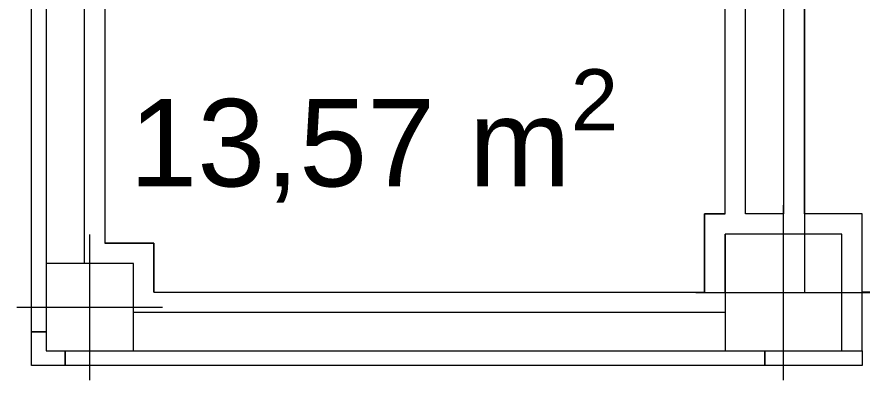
# Model space of a CAD drawing. Header units: millimetres. Extents: x -36 to 64, y 70 to 162.
# Drawn here: x -27.406 to -24.506, y 73.426 to 74.672 of the extents above; entities that cross this region are included whole.
import ezdxf

# ---------------------------------------------------------------- set-up
doc = ezdxf.new("R2010")
doc.units = ezdxf.units.MM
doc.header["$LTSCALE"] = 0.02
for name, color, linetype in [('4A TEXTOS', 7, 'Continuous'), ('OF 00 Ground$0$panel fachada', 4, 'Continuous'), ('OF 00 Ground$0$Pladur', 3, 'Continuous')]:
    doc.layers.add(name, color=color, linetype=linetype)
doc.layers.add('COLUMN_AXES', color=1, linetype='Continuous', lineweight=0)
doc.layers.add('CONCRETE_COLUMN', color=2, linetype='Continuous', lineweight=9)
doc.layers.add('OF 00 Ground$0$Superficies', color=81, linetype='Continuous', lineweight=70, plot=False)
doc.styles.get("Standard").update_dxf_attribs({"font": 'arial.ttf'})

# ---------------------------------------------------------------- blocks, each defined once
blk = doc.blocks.new('Column axes')
at = {"layer": 'COLUMN_AXES'}
for p, q in [((0, -0.5), (0, 0.5)), ((-0.5, 0), (0.5, 0))]:
    blk.add_line(p, q, dxfattribs=at)

msp = doc.modelspace()

# ---------------------------------------------------------------- linework, layer by layer
at = {"lineweight": 0}
msp.add_lwpolyline([(-26.1764, 83.0556), (-26.1764, 80.9277), (-24.7044, 80.9277), (-24.7044, 73.9959), (-24.7044, 73.7258), (-1.0404, 73.7277), (-1.0404, 83.0556)], close=True, dxfattribs=at)
at = {"layer": 'CONCRETE_COLUMN', "lineweight": 0}
for points in [[(-24.9764, 73.5258), (-24.5764, 73.5258), (-24.5764, 73.9258), (-24.9764, 73.9258), (-24.9764, 73.5258)], [(-27.3064, 73.5256), (-27.0064, 73.5256), (-27.0064, 73.8256), (-27.3064, 73.8256), (-27.3064, 73.5256)]]:
    msp.add_lwpolyline(points, close=True, dxfattribs=at)
at = {"layer": 'OF 00 Ground$0$panel fachada', "linetype": 'Continuous', "lineweight": 0}
for points in [[(-27.3064, 75.9916), (-27.3064, 73.5916), (-27.3564, 73.5916), (-27.3564, 75.9916)], [(-27.2404, 73.5256), (-24.8404, 73.5256), (-24.8404, 73.4756), (-27.2404, 73.4756)], [(-24.8404, 73.5256), (-24.5063, 73.5256), (-24.5063, 73.4756), (-24.8404, 73.4756)]]:
    msp.add_lwpolyline(points, close=True, dxfattribs=at)
msp.add_lwpolyline([(-27.3064, 73.5916), (-27.3064, 73.5256), (-27.2404, 73.5256), (-27.2404, 73.4756), (-27.3564, 73.4756), (-27.3564, 73.5916), (-27.3064, 73.5916)], dxfattribs=at)
at = {"layer": 'OF 00 Ground$0$Pladur', "linetype": 'Continuous', "lineweight": 0}
for p, q in [((-24.7044, 73.9959), (-24.7044, 80.9277)), ((-24.7744, 73.9959), (-24.7744, 80.8577)), ((-24.9064, 73.9959), (-24.9064, 80.7256)), ((-24.9764, 73.9959), (-24.9764, 80.6556)), ((-27.1743, 73.8256), (-27.1743, 75.9916)), ((-27.1043, 75.9916), (-27.1043, 73.8957)), ((-24.9764, 73.7277), (-24.9764, 73.9258)), ((-24.9764, 73.6576), (-27.0064, 73.6576))]:
    msp.add_line(p, q, dxfattribs=at)
for points in [[(-24.9764, 73.9959), (-25.0465, 73.9959), (-25.0465, 73.7277)], [(-24.7744, 73.9959), (-24.9064, 73.9959)], [(-24.5063, 73.5256), (-24.5063, 73.9959), (-24.7044, 73.9959)], [(-26.9363, 73.7277), (-26.9363, 73.8957), (-27.1043, 73.8957)], [(-26.9363, 73.7277), (-25.0465, 73.7277)]]:
    msp.add_lwpolyline(points, dxfattribs=at)
at = {"layer": 'OF 00 Ground$0$Superficies', "lineweight": 0}
for points in [[(-20.3366, 73.7277), (-24.5063, 73.7277), (-24.5063, 73.9959), (-24.7044, 73.9959), (-24.7044, 80.9277), (-26.1764, 80.9277), (-26.1764, 83.0556)], [(-24.9764, 80.6556), (-26.1764, 80.6556), (-26.1764, 79.4516), (-27.1043, 79.4516), (-27.1043, 73.8957), (-26.9363, 73.8957), (-26.9363, 73.7277), (-25.0465, 73.7277), (-25.0465, 73.9959), (-24.9764, 73.9959), (-24.9764, 80.6556)]]:
    msp.add_lwpolyline(points, dxfattribs=at)

# ---------------------------------------------------------------- block references
at = {"layer": 'COLUMN_AXES', "lineweight": 0}
for p, xscale, yscale in [((-24.7764, 73.7258), 0.6, 0.6), ((-27.1564, 73.6756), 0.5, 0.5)]:
    msp.add_blockref('Column axes', p, dxfattribs=dict(at, xscale=xscale, yscale=yscale))

# ---------------------------------------------------------------- texts
at = {"layer": '4A TEXTOS', "lineweight": 0, "insert": (-27.0204, 74.492), "char_height": 0.3, "attachment_point": 1}
msp.add_mtext_dynamic_manual_height_columns('\\A1;13,57 m{\\H0.7x;\\S2^ ;}', width=2084.132277, gutter_width=2, heights=[0], dxfattribs=at)

doc.saveas('drawing.dxf')
